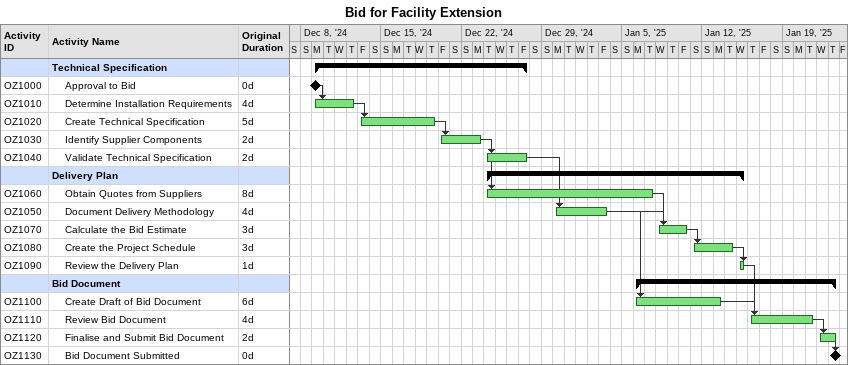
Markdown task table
Bid for Facility Extension

| ID | Level | Task | Original duration | Start | Finish | Predecessors |
|---|---|---|---|---|---|---|
|  | 1 | **Technical Specification** |  | 2024-12-09 | 2024-12-27 |  |
| OZ1000 | 2 | Approval to Bid | 0d | 2024-12-09 | 2024-12-09 |  |
| OZ1010 | 2 | Determine Installation Requirements | 4d | 2024-12-09 | 2024-12-12 | OZ1000 |
| OZ1020 | 2 | Create Technical Specification | 5d | 2024-12-13 | 2024-12-19 | OZ1010 |
| OZ1030 | 2 | Identify Supplier Components | 2d | 2024-12-20 | 2024-12-23 | OZ1020 |
| OZ1040 | 2 | Validate Technical Specification | 2d | 2024-12-24 | 2024-12-27 | OZ1030 |
|  | 1 | **Delivery Plan** |  | 2024-12-24 | 2025-01-15 |  |
| OZ1060 | 2 | Obtain Quotes from Suppliers | 8d | 2024-12-24 | 2025-01-07 | OZ1030 |
| OZ1050 | 2 | Document Delivery Methodology | 4d | 2024-12-30 | 2025-01-03 | OZ1040 |
| OZ1070 | 2 | Calculate the Bid Estimate | 3d | 2025-01-08 | 2025-01-10 | OZ1050, OZ1060 |
| OZ1080 | 2 | Create the Project Schedule | 3d | 2025-01-11 | 2025-01-14 | OZ1070 |
| OZ1090 | 2 | Review the Delivery Plan | 1d | 2025-01-15 | 2025-01-15 | OZ1080 |
|  | 1 | **Bid Document** |  | 2025-01-06 | 2025-01-23 |  |
| OZ1100 | 2 | Create Draft of Bid Document | 6d | 2025-01-06 | 2025-01-13 | OZ1050 |
| OZ1110 | 2 | Review Bid Document | 4d | 2025-01-16 | 2025-01-21 | OZ1090, OZ1100 |
| OZ1120 | 2 | Finalise and Submit Bid Document | 2d | 2025-01-22 | 2025-01-23 | OZ1110 |
| OZ1130 | 2 | Bid Document Submitted | 0d | 2025-01-23 | 2025-01-23 | OZ1120 |
